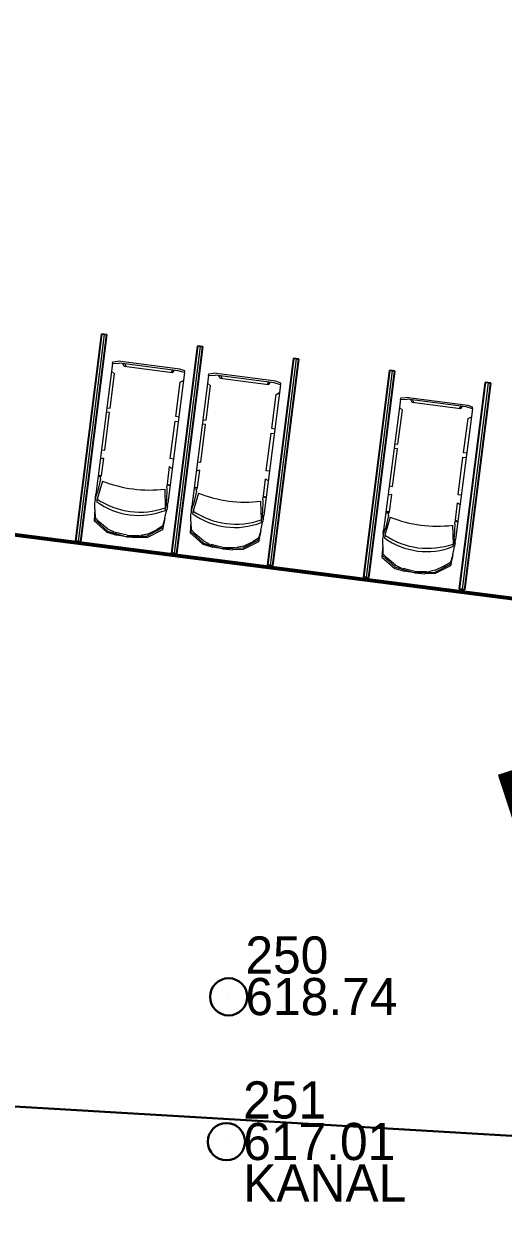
# Model space of a CAD drawing. Header units: centimetres. Extents: x 85226 to 578505, y -13061 to 170378.
# Drawn here: x 462585 to 463873, y 98559 to 101777 of the extents above; entities that cross this region are included whole.
import ezdxf

# ---------------------------------------------------------------- set-up
doc = ezdxf.new("R2010")
doc.units = ezdxf.units.CM
for name, color, linetype, lineweight in [('01 Bodrumi_Pen_No__87', 87, 'Continuous', 18), ('Dimensionet', 150, 'Continuous', 15), ('Dimensionet_Pen_No__4', 4, 'Continuous', 18), ('Pllaka 0 kontrapllaka_Pen_No__62', 62, 'Continuous', 18), ('Spotat', 1, 'Continuous', 15)]:
    doc.layers.add(name, color=color, linetype=linetype, lineweight=lineweight)
for name, color, linetype in [('OBILIQ_PAR_PARCELGEOM_ILI', 7, 'Continuous'), ('Parcela Baze', 7, 'Continuous'), ('V-NODE', 1, 'Continuous'), ('V-NODE-TEXT', 11, 'Continuous')]:
    doc.layers.add(name, color=color, linetype=linetype)
doc.styles.add('Dimensionet CM', font='swissc.ttf', dxfattribs={"height": 15})
doc.dimstyles.new('Maxi shkronjat', dxfattribs={"dimscale": 2, "dimtxt": 30, "dimasz": 1, "dimexe": 1, "dimexo": 1, "dimgap": 3, "dimtad": 0, "dimtih": 1, "dimtoh": 1, "dimzin": 9, "dimtxsty": 'Dimensionet CM', "dimblk": 'ARCHTICK', "dimcen": 1, "dimdle": 1, "dimadec": 0, "dimazin": 0, "dimtfac": 1, "dimtmove": 0, "dimatfit": 3, "dimldrblk": 'ARCHTICK', "dimfxl": 1, "dimarcsym": 0})

# ---------------------------------------------------------------- blocks, each defined once
blk = doc.blocks.new('*U3408')
at = {"color": 0, "linetype": 'ByBlock', "lineweight": -2, "transparency": 16777216}
blk.add_line((0, 0), (0, 0), dxfattribs=at)
blk.add_circle((0, 0), 0.5, dxfattribs=at)
blk = doc.blocks.new('*U3439', base_point=(7509435.793, 4726926.135, 618.7363))
at = {"layer": 'V-NODE-TEXT', "color": 1, "linetype": 'ByBlock', "char_height": 1}
for s, insert, attachment_point in [('250', (7509436.243, 4726926.745573, 618.7363), 7), ('618.74', (7509436.243, 4726926.135, 618.7363), 4)]:
    blk.add_mtext(s, dxfattribs=dict(at, insert=insert, attachment_point=attachment_point))
blk = doc.blocks.new('*U3440', base_point=(7509435.793, 4726926.135, 618.736))
at = {"layer": 'V-NODE-TEXT', "color": 7, "lineweight": -2}
blk.add_blockref('*U3439', (7509435.793, 4726926.135, 618.736), dxfattribs=at)
blk = doc.blocks.new('*U3441', base_point=(7509435.793, 4726926.135, 618.736))
at = {"layer": 'V-NODE', "color": 7, "lineweight": -2, "xscale": 0.9999999800000003, "yscale": 0.9999999800000003, "zscale": 0.9999999800000003}
blk.add_blockref('*U3408', (7509435.793, 4726926.135, 618.736), dxfattribs=at)
at = {"layer": 'V-NODE-TEXT', "color": 7, "lineweight": -2}
blk.add_blockref('*U3440', (7509435.793, 4726926.135, 618.736), dxfattribs=at)
blk = doc.blocks.new('*U3442', base_point=(7509435.734, 4726922.237, 617.0113))
at = {"layer": 'V-NODE-TEXT', "color": 1, "linetype": 'ByBlock', "char_height": 1}
for s, insert, attachment_point in [('251', (7509436.184, 4726922.847573, 617.0113), 7), ('617.01', (7509436.184, 4726922.237, 617.0113), 4), ('KANAL', (7509436.184, 4726921.626427, 617.0113), 1)]:
    blk.add_mtext(s, dxfattribs=dict(at, insert=insert, attachment_point=attachment_point))
blk = doc.blocks.new('*U3443', base_point=(7509435.734, 4726922.237, 617.011))
at = {"layer": 'V-NODE-TEXT', "color": 7, "lineweight": -2}
blk.add_blockref('*U3442', (7509435.734, 4726922.237, 617.011), dxfattribs=at)
blk = doc.blocks.new('*U3444', base_point=(7509435.734, 4726922.237, 617.011))
at = {"layer": 'V-NODE', "color": 7, "lineweight": -2, "xscale": 0.9999999800000003, "yscale": 0.9999999800000003, "zscale": 0.9999999800000003}
blk.add_blockref('*U3408', (7509435.734, 4726922.237, 617.011), dxfattribs=at)
at = {"layer": 'V-NODE-TEXT', "color": 7, "lineweight": -2}
blk.add_blockref('*U3443', (7509435.734, 4726922.237, 617.011), dxfattribs=at)
blk = doc.blocks.new('_ArchTick')
at = {"layer": 'Spotat', "color": 0, "const_width": 0.15}
blk.add_lwpolyline([(-0.5, -0.5), (0.5, 0.5)], dxfattribs=at)
blk = doc.blocks.new('*D4631')
at = {"layer": 'DEFPOINTS', "color": 0, "transparency": 16777216}
for p in [(463748, 102263.2), (463887.2, 102286.9), (464098.1, 100206.8)]:
    blk.add_point(p, dxfattribs=at)
at = {"layer": 'Dimensionet', "color": 0, "lineweight": -2, "transparency": 16777216}
for p, q in [((463750, 102263.5), (463889.1, 102287.2)), ((463886.8, 102288.8), (464054.6, 101303.2)), ((464237.6, 100228.6), (464069.8, 101214.2)), ((464100, 100207.2), (464239.2, 100230.9))]:
    blk.add_line(p, q, dxfattribs=at)
at = {"layer": 'Dimensionet', "color": 0, "lineweight": -2, "transparency": 16777216, "xscale": 2, "yscale": 2, "zscale": 2}
for p, rotation in [((463887.2, 102286.9), 99.66174459058783), ((464237.2, 100230.5), 279.6617445905878)]:
    blk.add_blockref('_ArchTick', p, dxfattribs=dict(at, rotation=rotation))
at = {"layer": 'Dimensionet', "color": 0, "transparency": 16777216, "insert": (464062.2, 101258.7), "char_height": 15, "attachment_point": 5, "style": 'Dimensionet CM'}
blk.add_mtext('{\\H5x;2086}', dxfattribs=at)

msp = doc.modelspace()

# ---------------------------------------------------------------- linework, layer by layer
for p, q in [((462793.716, 100942.531), (462723.827, 100387.081)), ((462808.598, 100940.658), (462793.716, 100942.531)), ((462738.709, 100385.208), (462808.598, 100940.658)), ((463051.682, 100910.073), (462981.793, 100354.622)), ((463066.564, 100908.2), (463051.682, 100910.073)), ((462996.675, 100352.75), (463066.564, 100908.2)), ((463309.648, 100877.614), (463239.759, 100322.164)), ((463324.53, 100875.742), (463309.648, 100877.614)), ((463254.641, 100320.292), (463324.53, 100875.742)), ((463567.614, 100845.156), (463497.725, 100289.706)), ((463582.496, 100843.284), (463567.614, 100845.156)), ((463512.607, 100287.833), (463582.496, 100843.284)), ((463825.58, 100812.698), (463755.691, 100257.248)), ((463840.462, 100810.825), (463825.58, 100812.698)), ((463770.573, 100255.375), (463840.462, 100810.825)), ((462723.827, 100387.081), (462738.709, 100385.208)), ((462981.793, 100354.622), (462996.675, 100352.75)), ((463239.759, 100322.164), (463254.641, 100320.292)), ((463497.725, 100289.706), (463512.607, 100287.833)), ((463755.691, 100257.248), (463770.573, 100255.375))]:
    msp.add_line(p, q)
at = {"layer": '01 Bodrumi_Pen_No__87', "color": 87, "linetype": 'Continuous', "lineweight": 18}
for p, q in [((462793.716, 100942.531), (462723.827, 100387.081)), ((462808.598, 100940.658), (462793.716, 100942.531)), ((462738.709, 100385.208), (462808.598, 100940.658)), ((463051.682, 100910.073), (462981.793, 100354.622)), ((463066.564, 100908.2), (463051.682, 100910.073)), ((462996.675, 100352.75), (463066.564, 100908.2)), ((463309.648, 100877.614), (463239.759, 100322.164)), ((463324.53, 100875.742), (463309.648, 100877.614)), ((463254.641, 100320.292), (463324.53, 100875.742)), ((463567.614, 100845.156), (463497.725, 100289.706)), ((463582.496, 100843.284), (463567.614, 100845.156)), ((463512.607, 100287.833), (463582.496, 100843.284)), ((463825.58, 100812.698), (463755.691, 100257.248)), ((463840.462, 100810.825), (463825.58, 100812.698)), ((463770.573, 100255.375), (463840.462, 100810.825)), ((462723.827, 100387.081), (462738.709, 100385.208)), ((462981.793, 100354.622), (462996.675, 100352.75)), ((463239.759, 100322.164), (463254.641, 100320.292)), ((463497.725, 100289.706), (463512.607, 100287.833)), ((463755.691, 100257.248), (463770.573, 100255.375))]:
    msp.add_line(p, q, dxfattribs=at)
at = {"layer": 'Dimensionet_Pen_No__4', "color": 4, "linetype": 'Continuous', "lineweight": 18}
for p, q in [((462823.727, 100864.208), (462778.364, 100512.643)), ((462823.727, 100864.208), (462824.624, 100868.655)), ((462823.727, 100864.208), (462841.846, 100864.8)), ((462824.624, 100868.655), (462838.242, 100869.828)), ((463004.76, 100848.342), (462838.242, 100869.828)), ((462999.997, 100844.394), (462841.846, 100864.8)), ((462854.852, 100855.803), (462851.584, 100863.544)), ((462985.133, 100838.992), (462854.852, 100855.803)), ((462856.234, 100862.944), (462859.803, 100855.164)), ((462985.609, 100846.25), (462980.182, 100839.631)), ((462985.133, 100838.992), (462990.259, 100845.65)), ((463017.372, 100839.221), (462999.997, 100844.394)), ((463017.633, 100843.75), (463004.76, 100848.342)), ((462816.887, 100743.719), (462828.785, 100835.933)), ((462828.785, 100835.933), (462820.992, 100843.009)), ((463017.372, 100839.221), (462972.009, 100487.657)), ((462993.404, 100720.943), (463005.302, 100813.156)), ((463005.302, 100813.156), (463014.637, 100818.023)), ((463017.372, 100839.221), (463017.633, 100843.75)), ((463081.693, 100831.75), (463036.33, 100480.185)), ((463081.693, 100831.75), (463082.59, 100836.197)), ((463081.693, 100831.75), (463099.812, 100832.342)), ((463082.59, 100836.197), (463096.208, 100837.37)), ((463262.726, 100815.884), (463096.208, 100837.37)), ((463257.963, 100811.936), (463099.812, 100832.342)), ((463112.818, 100823.344), (463109.55, 100831.086)), ((463243.099, 100806.534), (463112.818, 100823.344)), ((463114.2, 100830.486), (463117.769, 100822.705)), ((463243.575, 100813.792), (463238.148, 100807.173)), ((463243.099, 100806.534), (463248.225, 100813.192)), ((463275.599, 100811.292), (463262.726, 100815.884)), ((463074.853, 100711.261), (463086.751, 100803.474)), ((463086.751, 100803.474), (463078.958, 100810.551)), ((463275.338, 100806.763), (463229.975, 100455.199)), ((463251.37, 100688.485), (463263.268, 100780.698)), ((463275.338, 100806.763), (463257.963, 100811.936)), ((463263.268, 100780.698), (463272.603, 100785.565)), ((463275.338, 100806.763), (463275.599, 100811.292)), ((463597.625, 100766.833), (463552.262, 100415.269)), ((463597.625, 100766.833), (463598.522, 100771.28)), ((463597.625, 100766.833), (463615.744, 100767.426)), ((463598.522, 100771.28), (463612.14, 100772.453)), ((463778.658, 100750.967), (463612.14, 100772.453)), ((463773.895, 100747.019), (463615.744, 100767.426)), ((463628.75, 100758.428), (463625.482, 100766.169)), ((463759.031, 100741.617), (463628.75, 100758.428)), ((463630.132, 100765.569), (463633.701, 100757.789)), ((463759.507, 100748.876), (463754.08, 100742.256)), ((463759.031, 100741.617), (463764.157, 100748.276)), ((463791.531, 100746.376), (463778.658, 100750.967)), ((462802.507, 100630.481), (462815.575, 100731.751)), ((462815.575, 100731.751), (462806.782, 100732.886)), ((462808.323, 100744.824), (462816.887, 100743.719)), ((463001.968, 100719.838), (462993.404, 100720.943)), ((463590.785, 100646.344), (463602.683, 100738.558)), ((463602.683, 100738.558), (463594.89, 100745.635)), ((463791.27, 100741.847), (463745.907, 100390.282)), ((463767.302, 100623.568), (463779.2, 100715.782)), ((463791.27, 100741.847), (463773.895, 100747.019)), ((463779.2, 100715.782), (463788.535, 100720.648)), ((463791.27, 100741.847), (463791.531, 100746.376)), ((462978.568, 100607.764), (462991.635, 100709.034)), ((462991.635, 100709.034), (463000.427, 100707.899)), ((463060.473, 100598.023), (463073.541, 100699.293)), ((463073.541, 100699.293), (463064.748, 100700.427)), ((463066.289, 100712.366), (463074.853, 100711.261)), ((463259.934, 100687.38), (463251.37, 100688.485)), ((463236.534, 100575.305), (463249.601, 100676.576)), ((463249.601, 100676.576), (463258.393, 100675.441)), ((462793.715, 100631.615), (462802.507, 100630.481)), ((463576.405, 100533.106), (463589.473, 100634.376)), ((463589.473, 100634.376), (463580.68, 100635.511)), ((463582.221, 100647.449), (463590.785, 100646.344)), ((463775.866, 100622.463), (463767.302, 100623.568)), ((462799.517, 100609.104), (462790.491, 100606.627)), ((462799.517, 100609.104), (462793.005, 100562.233)), ((462987.36, 100606.629), (462978.568, 100607.764)), ((463051.681, 100599.157), (463060.473, 100598.023)), ((463752.466, 100510.389), (463765.533, 100611.659)), ((463765.533, 100611.659), (463774.325, 100610.525)), ((462784.399, 100559.413), (462792.402, 100559.42)), ((462793.005, 100562.233), (462784.714, 100561.856)), ((462791.259, 100552.413), (462792.402, 100559.42)), ((462793.005, 100562.233), (462792.402, 100559.42)), ((462976.034, 100586.327), (462970.435, 100539.338)), ((462976.034, 100586.327), (462984.136, 100581.641)), ((463057.483, 100576.646), (463048.457, 100574.169)), ((463057.483, 100576.646), (463050.971, 100529.774)), ((463245.326, 100574.171), (463236.534, 100575.305)), ((462796.186, 100547.564), (462781.86, 100499.218)), ((462791.259, 100552.413), (462783.435, 100517.645)), ((462963.635, 100525.958), (462965.22, 100475.559)), ((462969.631, 100529.397), (462968.374, 100493.782)), ((462969.631, 100529.397), (462970.304, 100536.465)), ((462970.435, 100539.338), (462970.304, 100536.465)), ((462978.044, 100534.426), (462970.304, 100536.465)), ((462970.435, 100539.338), (462978.359, 100536.87)), ((463042.365, 100526.954), (463050.368, 100526.962)), ((463050.971, 100529.774), (463042.68, 100529.398)), ((463049.225, 100519.955), (463050.368, 100526.962)), ((463050.971, 100529.774), (463050.368, 100526.962)), ((463234, 100553.869), (463228.401, 100506.88)), ((463234, 100553.869), (463242.102, 100549.182)), ((463567.613, 100534.241), (463576.405, 100533.106)), ((462776.278, 100488.638), (462776.684, 100494.731)), ((462777.355, 100504.822), (462776.684, 100494.731)), ((462777.04, 100500.084), (462783.435, 100517.645)), ((462777.355, 100504.822), (462778.364, 100512.643)), ((462778.364, 100512.643), (462778.364, 100512.64)), ((462781.86, 100499.218), (462780.512, 100492.277)), ((462970.102, 100475.173), (462968.374, 100493.782)), ((463054.152, 100515.106), (463039.826, 100466.76)), ((463049.225, 100519.955), (463041.401, 100485.187)), ((463221.601, 100493.5), (463223.186, 100443.101)), ((463227.597, 100496.939), (463226.34, 100461.324)), ((463227.597, 100496.939), (463228.27, 100504.007)), ((463228.401, 100506.88), (463228.27, 100504.007)), ((463236.01, 100501.968), (463228.27, 100504.007)), ((463228.401, 100506.88), (463236.325, 100504.411)), ((463573.415, 100511.729), (463564.389, 100509.252)), ((463573.415, 100511.729), (463566.903, 100464.858)), ((463761.258, 100509.254), (463752.466, 100510.389)), ((462775.871, 100471.532), (462773.848, 100440.477)), ((462775.871, 100471.532), (462776.278, 100488.638)), ((462775.871, 100471.532), (462776.505, 100445.992)), ((462963.985, 100447.259), (462967.933, 100463.909)), ((462965.22, 100475.559), (462964.761, 100468.503)), ((462967.933, 100463.909), (462969.087, 100469.905)), ((462971, 100479.835), (462969.087, 100469.905)), ((462971, 100479.835), (462972.009, 100487.657)), ((462972.009, 100487.657), (462972.008, 100487.654)), ((463034.244, 100456.18), (463034.65, 100462.273)), ((463035.321, 100472.364), (463034.65, 100462.273)), ((463035.006, 100467.626), (463041.401, 100485.187)), ((463035.321, 100472.364), (463036.33, 100480.185)), ((463036.33, 100480.185), (463036.33, 100480.182)), ((463039.826, 100466.76), (463038.478, 100459.819)), ((463228.068, 100442.715), (463226.34, 100461.324)), ((463558.297, 100462.038), (463566.3, 100462.046)), ((463566.903, 100464.858), (463558.612, 100464.481)), ((463565.157, 100455.038), (463566.3, 100462.046)), ((463566.903, 100464.858), (463566.3, 100462.046)), ((463749.932, 100488.953), (463744.333, 100441.963)), ((463749.932, 100488.953), (463758.034, 100484.266)), ((462773.848, 100440.477), (462808.215, 100409.953)), ((462776.505, 100449.408), (462788.301, 100437.303)), ((462776.628, 100443.533), (462776.505, 100445.99)), ((462776.628, 100443.533), (462810.029, 100412.925)), ((462788.301, 100437.303), (462788.132, 100432.991)), ((462810.362, 100418.74), (462788.301, 100437.303)), ((462957.755, 100426.021), (462943.273, 100417.307)), ((462963.985, 100447.259), (462956.888, 100422.716)), ((462963.985, 100447.259), (462958.058, 100416.708)), ((463033.837, 100439.073), (463031.814, 100408.019)), ((463033.837, 100439.073), (463034.244, 100456.18)), ((463033.837, 100439.073), (463034.471, 100413.533)), ((463221.951, 100414.8), (463225.899, 100431.45)), ((463223.186, 100443.101), (463222.727, 100436.045)), ((463225.899, 100431.45), (463227.053, 100437.447)), ((463228.966, 100447.377), (463227.053, 100437.447)), ((463228.966, 100447.377), (463229.975, 100455.199)), ((463229.975, 100455.199), (463229.974, 100455.195)), ((463570.084, 100450.19), (463555.758, 100401.843)), ((463565.157, 100455.038), (463557.333, 100420.27)), ((463737.533, 100428.583), (463739.118, 100378.184)), ((463743.529, 100432.023), (463742.272, 100396.407)), ((463743.529, 100432.023), (463744.202, 100439.09)), ((463744.333, 100441.963), (463744.202, 100439.09)), ((463751.942, 100437.051), (463744.202, 100439.09)), ((463744.333, 100441.963), (463752.257, 100439.495)), ((462808.215, 100409.953), (462834.902, 100402.361)), ((462810.029, 100412.925), (462861.996, 100397.923)), ((462810.362, 100418.74), (462826.619, 100410.512)), ((462826.619, 100410.512), (462826.323, 100408.221)), ((462831.099, 100409.389), (462830.782, 100406.934)), ((462830.819, 100407.228), (462830.82, 100407.228)), ((462862.461, 100401.525), (462831.099, 100409.389)), ((462861.996, 100397.923), (462834.902, 100402.361)), ((462916.068, 100399.242), (462861.996, 100397.923)), ((462861.996, 100397.923), (462889.329, 100395.339)), ((462862.46, 100401.525), (462894.791, 100401.17)), ((462917.069, 100395.907), (462889.329, 100395.339)), ((462894.791, 100401.17), (462894.474, 100398.715)), ((462894.513, 100399.009), (462894.512, 100399.009)), ((462899.409, 100401.12), (462899.114, 100398.829)), ((462917.223, 100404.952), (462899.409, 100401.12)), ((462956.145, 100420.37), (462916.068, 100399.242)), ((462958.058, 100416.708), (462917.069, 100395.907)), ((462917.223, 100404.952), (462943.273, 100417.307)), ((462943.273, 100417.307), (462942.342, 100413.093)), ((462956.145, 100420.37), (462956.888, 100422.715)), ((463031.814, 100408.019), (463066.181, 100377.495)), ((463034.471, 100416.95), (463046.267, 100404.845)), ((463034.594, 100411.075), (463034.471, 100413.532)), ((463034.594, 100411.075), (463067.995, 100380.466)), ((463046.267, 100404.845), (463046.098, 100400.533)), ((463068.328, 100386.282), (463046.267, 100404.845)), ((463221.951, 100414.8), (463214.854, 100390.258)), ((463221.951, 100414.8), (463216.024, 100384.25)), ((463550.176, 100391.264), (463550.582, 100397.357)), ((463551.253, 100407.447), (463550.582, 100397.357)), ((463550.938, 100402.71), (463557.333, 100420.27)), ((463551.253, 100407.447), (463552.262, 100415.269)), ((463552.262, 100415.269), (463552.262, 100415.265)), ((463555.758, 100401.843), (463554.41, 100394.902)), ((463744, 100377.798), (463742.272, 100396.407)), ((463066.181, 100377.495), (463092.868, 100369.903)), ((463067.995, 100380.466), (463119.962, 100365.465)), ((463068.328, 100386.282), (463084.585, 100378.054)), ((463084.585, 100378.054), (463084.289, 100375.763)), ((463089.065, 100376.93), (463088.748, 100374.475)), ((463088.785, 100374.77), (463088.786, 100374.769)), ((463120.427, 100369.067), (463089.065, 100376.93)), ((463119.962, 100365.465), (463092.868, 100369.903)), ((463174.034, 100366.784), (463119.962, 100365.465)), ((463119.962, 100365.465), (463147.295, 100362.88)), ((463120.426, 100369.067), (463152.757, 100368.712)), ((463175.035, 100363.449), (463147.295, 100362.88)), ((463152.757, 100368.712), (463152.44, 100366.257)), ((463152.479, 100366.551), (463152.478, 100366.551)), ((463157.375, 100368.661), (463157.08, 100366.37)), ((463175.189, 100372.493), (463157.375, 100368.661)), ((463214.111, 100387.912), (463174.034, 100366.784)), ((463216.024, 100384.25), (463175.035, 100363.449)), ((463175.189, 100372.493), (463201.239, 100384.849)), ((463201.239, 100384.849), (463200.308, 100380.635)), ((463215.721, 100393.562), (463201.239, 100384.849)), ((463214.111, 100387.912), (463214.854, 100390.257)), ((463549.769, 100374.157), (463547.746, 100343.102)), ((463549.769, 100374.157), (463550.176, 100391.264)), ((463549.769, 100374.157), (463550.403, 100348.617)), ((463737.883, 100349.884), (463741.831, 100366.534)), ((463739.118, 100378.184), (463738.659, 100371.128)), ((463741.831, 100366.534), (463742.985, 100372.53)), ((463744.898, 100382.461), (463742.985, 100372.53)), ((463744.898, 100382.461), (463745.907, 100390.282)), ((463745.907, 100390.282), (463745.906, 100390.279)), ((463547.746, 100343.102), (463582.113, 100312.578)), ((463550.403, 100352.033), (463562.199, 100339.929)), ((463550.526, 100346.159), (463550.403, 100348.615)), ((463550.526, 100346.159), (463583.927, 100315.55)), ((463562.199, 100339.929), (463562.03, 100335.616)), ((463584.26, 100321.365), (463562.199, 100339.929)), ((463737.883, 100349.884), (463730.786, 100325.342)), ((463737.883, 100349.884), (463731.956, 100319.333)), ((463582.113, 100312.578), (463608.8, 100304.987)), ((463583.927, 100315.55), (463635.894, 100300.549)), ((463584.26, 100321.365), (463600.517, 100313.137)), ((463600.517, 100313.137), (463600.221, 100310.846)), ((463604.997, 100312.014), (463604.68, 100309.559)), ((463604.717, 100309.853), (463604.718, 100309.853)), ((463636.359, 100304.15), (463604.997, 100312.014)), ((463635.894, 100300.549), (463608.8, 100304.987)), ((463689.967, 100301.867), (463635.894, 100300.549)), ((463635.894, 100300.549), (463663.227, 100297.964)), ((463636.358, 100304.15), (463668.689, 100303.795)), ((463690.967, 100298.532), (463663.227, 100297.964)), ((463668.689, 100303.795), (463668.372, 100301.341)), ((463668.411, 100301.635), (463668.41, 100301.635)), ((463673.307, 100303.745), (463673.012, 100301.454)), ((463691.121, 100307.577), (463673.307, 100303.745)), ((463730.043, 100322.995), (463689.967, 100301.867)), ((463731.956, 100319.333), (463690.967, 100298.532)), ((463691.121, 100307.577), (463717.171, 100319.932)), ((463717.171, 100319.932), (463716.24, 100315.718)), ((463731.653, 100328.646), (463717.171, 100319.932)), ((463730.043, 100322.995), (463730.786, 100325.34))]:
    msp.add_line(p, q, dxfattribs=at)
for centre, major_axis, start_param, end_param in [((462922.155, 100864.16), (240.937, 240.937), 3.54830647, 4.04902871), ((462894.242, 100647.831), (-136.256, 136.256), 1.72488034, 2.73086218), ((462897.156, 100670.412), (145.946, 145.946), 3.33428269, 4.26305249), ((463180.121, 100831.702), (240.937, 240.937), 3.54830647, 4.04902871), ((463152.208, 100615.372), (-136.256, 136.256), 1.72488034, 2.73086218), ((463155.122, 100637.953), (145.946, 145.946), 3.33428269, 4.26305249), ((463696.053, 100766.786), (240.937, 240.937), 3.54830647, 4.04902871), ((463668.14, 100550.456), (-136.256, 136.256), 1.72488034, 2.73086218), ((463671.054, 100573.037), (145.946, 145.946), 3.33428269, 4.26305249)]:
    msp.add_ellipse(centre, major_axis=major_axis, ratio=1, start_param=start_param, end_param=end_param, dxfattribs=at)
at = {"layer": 'OBILIQ_PAR_PARCELGEOM_ILI', "color": 7, "linetype": 'Continuous'}
for points in [[(488828.863, 118016.934), (486074.863, 115333.834), (485677.763, 114979.134), (482615.263, 113913.534), (481065.163, 113374.134), (479662.863, 113306.534), (477508.563, 112791.334), (476494.763, 111709.934), (475785.163, 110924.434), (475151.563, 110121.834), (473977.263, 109564.334), (473225.063, 108545.034), (473911.463, 106041.034), (471140.263, 103206.434), (467873.463, 101401.534), (464098.063, 100206.834), (460322.863, 100689.934), (458632.163, 99914.534), (455606.863, 99050.234), (458428.863, 100880.634), (457450.063, 101033.134), (456242.463, 100690.034), (455289.063, 99838.334)], [(454582.163, 97972.734), (456098.263, 97599.734), (457493.963, 98508.134), (458101.663, 98851.034), (458817.563, 99109.734), (459701.763, 99449.734), (460459.963, 99741.334), (461617.263, 98920.534), (464246.363, 98765.834), (468497.563, 100300.334), (470559.663, 101018.134), (472475.063, 102108.534), (474320.863, 102905.434)]]:
    msp.add_lwpolyline(points, dxfattribs=at)
at = {"layer": 'Parcela Baze', "color": 6}
msp.add_lwpolyline([(471970.263, 93695.534), (473343.263, 98920.534), (474383.263, 102878.534), (474320.863, 102905.434), (472475.063, 102108.534), (470559.663, 101018.134), (468497.563, 100300.334), (464246.363, 98765.834), (461617.263, 98920.534), (460459.963, 99741.334), (459701.763, 99449.734), (458817.563, 99109.734), (458101.663, 98851.034), (457493.963, 98508.134), (457003.763, 98189.034), (458583.863, 96397.434)], dxfattribs=at)
at = {"layer": 'Parcela Baze', "color": 6, "lineweight": 53}
msp.add_lwpolyline([(455438.363, 99971.734), (456242.463, 100690.034), (457450.063, 101033.134), (458428.863, 100880.634), (455606.863, 99050.234), (458632.163, 99914.534), (460322.863, 100689.934), (464098.063, 100206.834)], dxfattribs=at)
at = {"layer": 'Pllaka 0 kontrapllaka_Pen_No__62', "color": 62, "linetype": 'Continuous', "lineweight": 18}
for p, q in [((462801.157, 100941.595), (462731.268, 100386.144)), ((463059.123, 100909.136), (462989.234, 100353.686)), ((463317.089, 100876.678), (463247.2, 100321.228)), ((463575.055, 100844.22), (463505.166, 100288.77)), ((463833.021, 100811.762), (463763.132, 100256.311))]:
    msp.add_line(p, q, dxfattribs=at)

# ---------------------------------------------------------------- block references
at = {"color": 5, "lineweight": 30, "xscale": 100, "yscale": 100, "zscale": 100}
for name, p in [('*U3441', (463135.563, 99160.034, 61873.63)), ('*U3444', (463129.663, 98770.234, 61701.13))]:
    msp.add_blockref(name, p, dxfattribs=at)

# ---------------------------------------------------------------- texts
at = {"insert": (463836.195, 99749.777), "char_height": 260, "attachment_point": 1, "rotation": 18.112388, "style": 'Dimensionet CM'}
msp.add_mtext('{\\fArial|b1|i0|c0|p34;Prroni natyral}', dxfattribs=at)

# ---------------------------------------------------------------- dimensions: what is measured, and where the dimension line sits
at = {"layer": 'Dimensionet'}
dim = msp.add_aligned_dim(p1=(464098.063, 100206.834), p2=(463747.979, 102263.176), distance=-141.185, text='{\\H5x;<>}', dimstyle='Maxi shkronjat', override={"dimdec": 0}, dxfattribs=at)
dim.commit()
dim.dimension.update_dxf_attribs({"geometry": '*D4631', "text_midpoint": (464062.204, 101258.7)})

doc.saveas('drawing.dxf')
